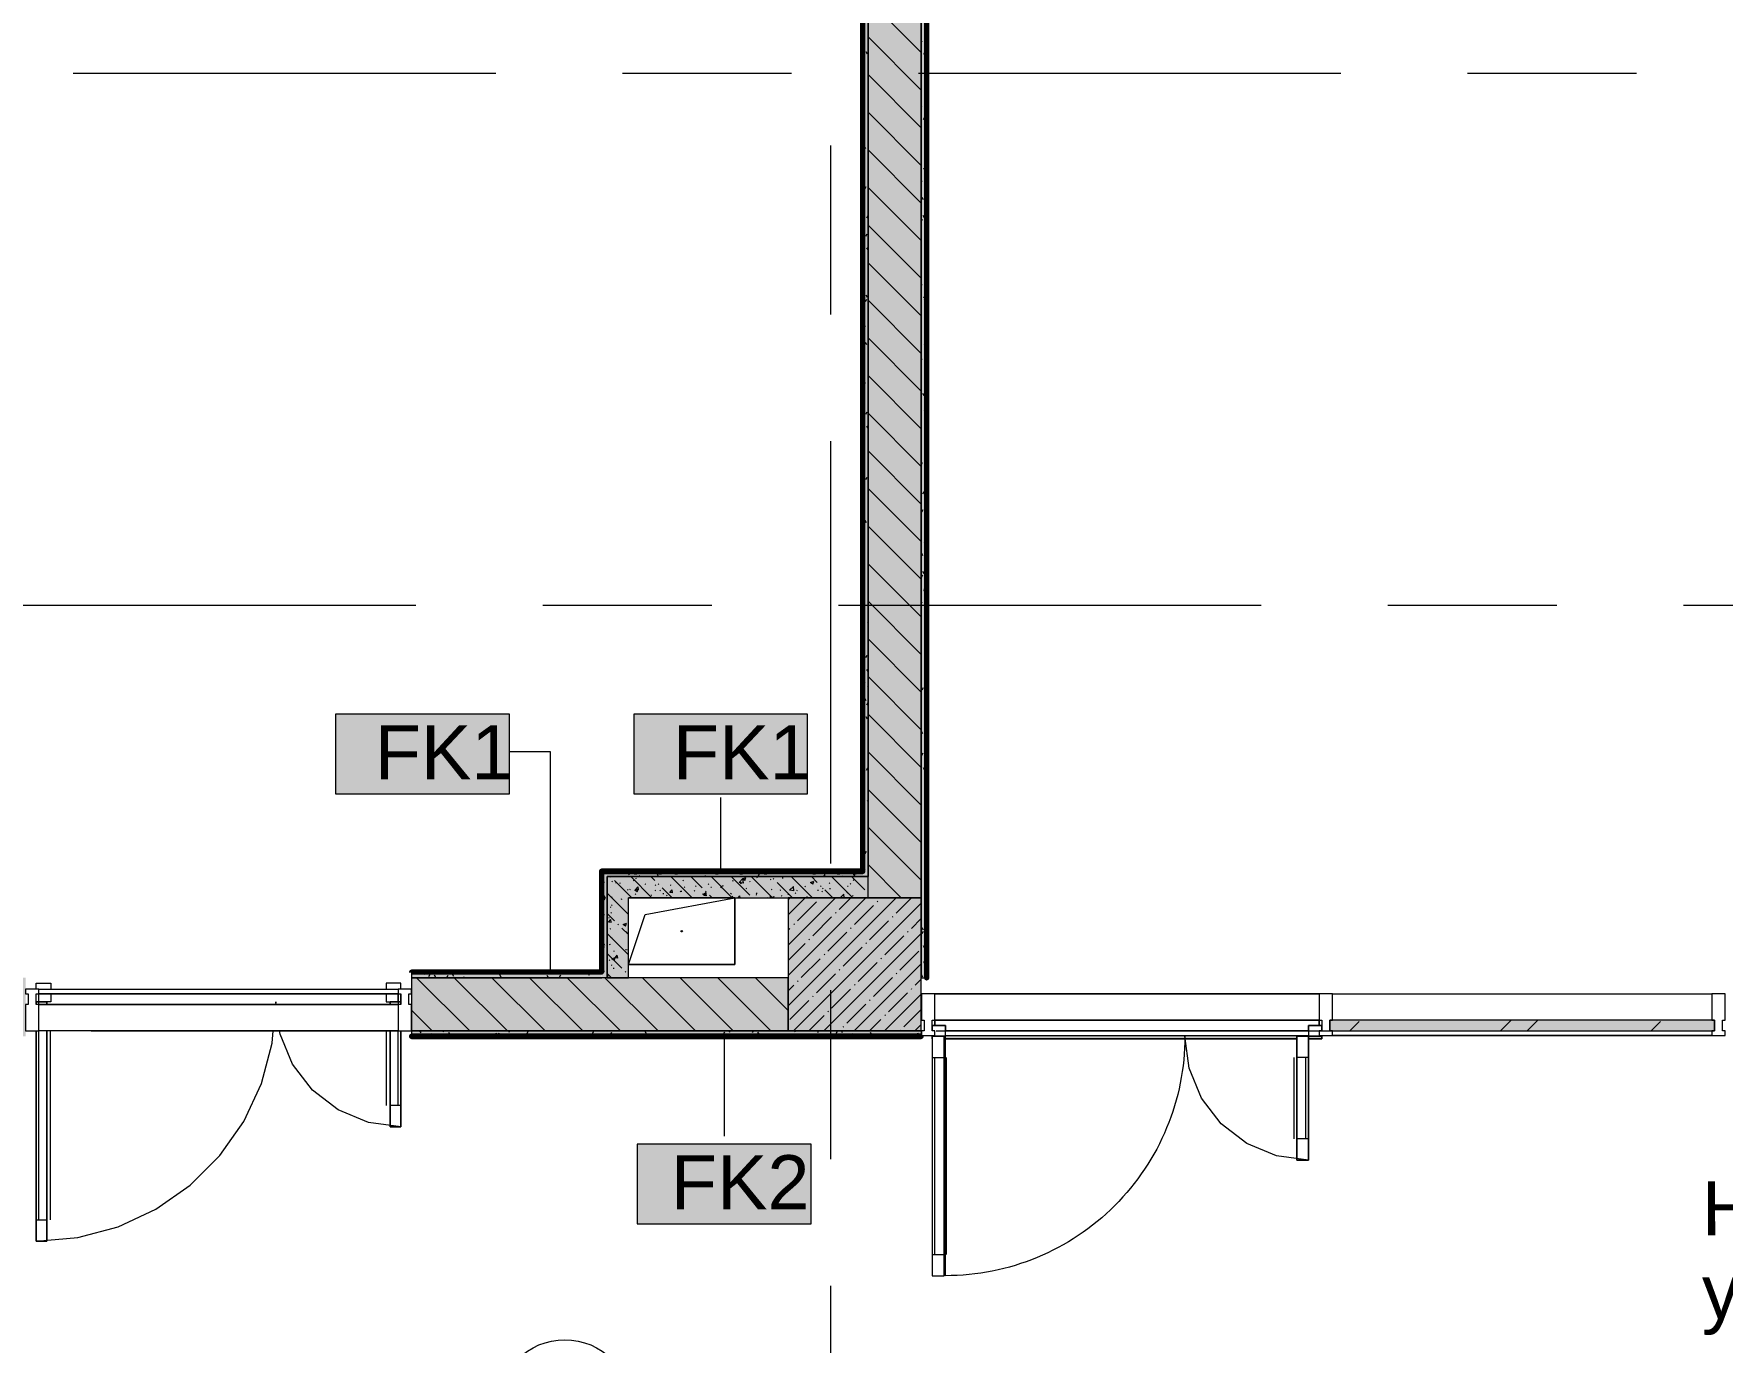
# Model space of a CAD drawing. Header units: millimetres. Extents: x -3817 to 677485, y -22715 to 103890.
# Drawn here: x 434994 to 441338, y 14149 to 19067 of the extents above; entities that cross this region are included whole.
import ezdxf

# ---------------------------------------------------------------- set-up
doc = ezdxf.new("R2010")
doc.units = ezdxf.units.MM
doc.layers.add('PDF _Геометрия', color=7, linetype='Continuous', true_color=0x1d1d1d)
doc.layers.add('PDF _Сплошная заливка', color=7, linetype='Continuous', true_color=0xffffff)
doc.layers.add('PDF _Текст', color=7, linetype='Continuous')
doc.styles.add('PDF GOST-Common', font='arial.ttf')

msp = doc.modelspace()

# ---------------------------------------------------------------- hatches: boundary and pattern name
at = {"layer": 'PDF _Сплошная заливка', "transparency": 33554559}
for points in [[(438128.6, 15819), (438328.6, 15819), (438328.6, 22819), (438128.6, 22819), (438128.6, 15899)], [(438108.6, 15899), (438128.6, 15899), (438128.6, 22248), (438108.6, 22248), (438108.6, 15919)], [(437128.6, 15519), (437148.6, 15519), (437148.6, 15919), (437128.6, 15919), (437128.6, 15539)], [(437714.3, 15819), (438128.6, 15819), (438128.6, 15899), (437228.6, 15899), (437228.6, 15819)], [(437828.6, 15319), (438328.6, 15319), (438328.6, 15819), (437828.6, 15819), (437828.6, 15519)], [(441309.1, 15319), (441309.1, 15359), (439864.1, 15359), (439864.1, 15319), (440300.2, 15319)]]:
    msp.add_hatch(color=256, dxfattribs=at).paths.add_polyline_path(points)
h = msp.add_hatch(color=256, dxfattribs=at)
h.paths.add_polyline_path([(437828.6, 15319), (437828.6, 15519), (436413.3, 15519), (436413.3, 15319), (437714.3, 15319)], flags=0)
h.paths.add_polyline_path([(433348.6, 15319), (434963.3, 15319), (434963.3, 15519), (433328.6, 15519), (433328.6, 15319)], flags=0)
h = msp.add_hatch(color=256, dxfattribs=at)
h.paths.add_polyline_path([(434963.3, 15299), (434963.3, 15319), (433388.6, 15319), (433388.6, 15299), (433835.5, 15299)], flags=0)
h.paths.add_polyline_path([(438329.1, 15299), (438329.1, 15319), (436413.3, 15319), (436413.3, 15299), (437714.3, 15299)], flags=0)
h.paths.add_polyline_path([(433154.7, 15299), (433154.7, 15319), (432828.1, 15319), (432828.1, 15299)], flags=0)
at = {"layer": 'PDF _Сплошная заливка', "true_color": 0x494949, "transparency": 33554559}
h = msp.add_hatch(color=251, dxfattribs=at)
h.paths.add_polyline_path([(439784.1, 15299), (439784.1, 15302), (438419.1, 15302), (438419.1, 15299), (438414.1, 15299), (438414.1, 15289), (439739.1, 15289), (439739.1, 15299)], flags=0)
h.paths.add_polyline_path([(439834.1, 15289), (439834.1, 15299), (439784.1, 15299), (439784.1, 15289), (439824.1, 15289)], flags=0)

# ---------------------------------------------------------------- linework, layer by layer
at = {"layer": 'PDF _Геометрия', "color": 9, "lineweight": 9, "true_color": 0xc0c0c0}
for points in [[(436413.3, 15539), (436413.3, 15519), (436413.3, 15319), (436413.3, 15299), (438329.1, 15299), (438329.1, 15319), (437828.6, 15319), (437828.6, 15519), (437148.6, 15519), (437148.6, 15899), (438108.6, 15899), (438128.6, 15899), (437228.6, 15899), (437148.6, 15899), (437148.6, 15519), (437228.6, 15519), (437228.6, 15819), (438128.6, 15819), (438328.6, 15819), (438328.6, 23069), (438454.1, 23069), (438454.1, 23049)], [(438128.6, 22819), (438128.6, 22248), (438128.6, 15899), (438128.6, 22228), (437618.6, 22228), (437618.6, 22248), (438128.6, 22248), (438128.6, 22323), (437503.6, 22323), (437503.6, 23065.5), (437428.6, 23065.5), (437428.6, 23069), (437628.6, 23069)], [(438108.6, 15920), (438108.6, 15919), (437148.6, 15919), (437128.6, 15919), (437128.6, 15539)]]:
    msp.add_lwpolyline(points, dxfattribs=at)
at = {"layer": 'PDF _Геометрия', "color": 231, "lineweight": 70, "true_color": 0xff80c0}
for points in [[(437408.6, 23049), (437229.1, 23049), (437229.1, 23048), (437407.6, 23048), (437407.6, 22227), (437408.6, 22227), (438107.6, 22227), (438107.6, 15920), (437127.6, 15920), (437127.6, 15919), (437127.6, 15540), (436413.3, 15540), (436413.3, 15539)], [(438349.6, 22742), (438348.6, 22742), (438348.6, 22692), (438348.6, 22679.5), (438348.6, 22667), (438348.6, 15519), (438349.6, 15519), (438349.6, 22667)], [(437128.6, 15539), (437128.6, 15919), (438108.6, 15919), (438108.6, 15920)]]:
    msp.add_lwpolyline(points, dxfattribs=at)
at = {"layer": 'PDF _Геометрия', "color": 9, "lineweight": 9, "true_color": 0xc0c0c0}
msp.add_lwpolyline([(438328.6, 22817), (438328.6, 15519), (438348.6, 15519), (438348.6, 22817)], close=True, dxfattribs=at)
at = {"layer": 'PDF _Геометрия', "color": 231, "lineweight": 9, "true_color": 0xff80c0}
for points in [[(438108.6, 15920), (438108.6, 22227), (438108.6, 22228)], [(436413.3, 15539), (437127.6, 15539), (437128.6, 15539)]]:
    msp.add_lwpolyline(points, dxfattribs=at)
at = {"layer": 'PDF _Геометрия', "color": 7, "lineweight": 9}
for points in [[(438108.6, 22227), (438108.6, 15920)], [(436935.6, 15550.2), (436935.6, 16368.2), (436781.4, 16368.2)], [(437575.1, 15919.5), (437575.1, 16196.2)], [(438128.6, 15819), (438128.6, 15899)], [(437228.6, 15569), (437291.1, 15756.5), (437628.6, 15819)], [(437127.6, 15539), (436413.3, 15539)], [(437148.6, 15519), (437128.6, 15519), (436413.3, 15519), (437128.6, 15519)], [(435013.3, 15429), (435013.3, 15459), (435013.3, 15476), (436363.3, 15476)], [(435013.3, 15476), (436363.3, 15476), (436363.3, 15459)], [(436363.3, 15429), (436363.3, 15459), (436363.3, 15419), (436363.3, 15319), (435013.3, 15319), (435013.3, 15419), (435013.3, 15459)], [(435013.3, 15459), (436363.3, 15459), (435013.3, 15459)], [(439824.1, 15459), (438379.1, 15459), (439824.1, 15459), (439824.1, 15359), (439824.1, 15339), (439824.1, 15359), (438379.1, 15359), (439824.1, 15359)], [(438379.1, 15359), (438379.1, 15339), (438379.1, 15359), (438379.1, 15459)], [(439874.1, 15459), (441299.1, 15459)], [(439939.3, 15319), (439974.3, 15354)], [(440505, 15319), (440545, 15359)], [(440605, 15319), (440645, 15359)], [(441070.6, 15319), (441105.7, 15354)], [(436333.3, 15319), (435043.3, 15319)], [(437588.1, 15299), (437588.1, 14924)], [(438369.1, 15289), (438369.1, 15302), (438369.1, 15289)], [(439784.1, 15319), (438419.1, 15319), (439784.1, 15319)], [(438419.1, 15302), (439784.1, 15302)], [(439784.1, 15289), (439834.1, 15289), (439784.1, 15289)], [(439834.1, 15289), (439834.1, 15302), (439834.1, 15289)], [(439874.1, 15302), (441299.1, 15302)]]:
    msp.add_lwpolyline(points, dxfattribs=at)
at = {"layer": 'PDF _Геометрия', "lineweight": 9}
for points in [[(438328.6, 18996.8), (438128.6, 19196.8)], [(438328.6, 18855.3), (438128.6, 19055.3)], [(438328.6, 18713.9), (438128.6, 18913.9)], [(438328.6, 18572.5), (438128.6, 18772.5)], [(438328.6, 18431.1), (438128.6, 18631.1)], [(438328.6, 18289.6), (438128.6, 18489.6)], [(438328.6, 18148.2), (438128.6, 18348.2)], [(438328.6, 18006.8), (438128.6, 18206.8)], [(438328.6, 17865.4), (438128.6, 18065.4)], [(438328.6, 17724), (438128.6, 17924)], [(438328.6, 17582.5), (438128.6, 17782.5)], [(438328.6, 17441.1), (438128.6, 17641.1)], [(438328.6, 17299.7), (438128.6, 17499.7)], [(438328.6, 17158.3), (438128.6, 17358.3)], [(438328.6, 17016.9), (438128.6, 17216.9)], [(438328.6, 16875.4), (438128.6, 17075.4)], [(438328.6, 16734), (438128.6, 16934)], [(438328.6, 16592.6), (438128.6, 16792.6)], [(438328.6, 16451.2), (438128.6, 16651.2)], [(438328.6, 16309.7), (438128.6, 16509.7)], [(438328.6, 16168.3), (438128.6, 16368.3)], [(438328.6, 16026.9), (438128.6, 16226.9)], [(438328.6, 15885.5), (438128.6, 16085.5)], [(438253.7, 15819), (438128.6, 15944.1)], [(437828.6, 15755.2), (437892.4, 15819)], [(437828.6, 15641.2), (438006.5, 15819)], [(437828.6, 15527.1), (438120.5, 15819)], [(437828.6, 15413.1), (438234.6, 15819)], [(437828.6, 15812.3), (437835.4, 15819)], [(437848.6, 15319), (438328.6, 15799)], [(437863.6, 15733.2), (437934.9, 15804.5)], [(437949.2, 15818.8), (437949.4, 15819)], [(438020.5, 15776), (438063.5, 15819)], [(438163, 15804.5), (438165.4, 15806.9)], [(438177.3, 15818.8), (438177.5, 15819)], [(438234.3, 15761.7), (438291.6, 15819)], [(437920.7, 15676.2), (437991.9, 15747.5)], [(438006.2, 15761.7), (438008.6, 15764.1)], [(438077.5, 15719), (438148.8, 15790.2)], [(438134.5, 15661.9), (438205.8, 15733.2)], [(438220, 15747.5), (438222.4, 15749.8)], [(438291.3, 15704.7), (438328.6, 15742)], [(437828.6, 15698.2), (437835.1, 15704.7)], [(437849.4, 15719), (437851.8, 15721.3)], [(437962.6, 15319), (438328.6, 15685)], [(437977.7, 15619.2), (438049, 15690.5)], [(438063.2, 15704.7), (438065.6, 15707.1)], [(438191.5, 15604.9), (438262.8, 15676.2)], [(438277.1, 15690.5), (438279.4, 15692.8)], [(437828.6, 15584.2), (437892.2, 15647.7)], [(437906.4, 15661.9), (437908.8, 15664.3)], [(437963.4, 15604.9), (437965.8, 15607.3)], [(438034.7, 15562.1), (438106, 15633.4)], [(438120.3, 15647.7), (438122.6, 15650.1)], [(438248.6, 15547.9), (438319.8, 15619.2)], [(437877.9, 15519.4), (437949.2, 15590.7)], [(438020.5, 15547.9), (438022.8, 15550.3)], [(438076.7, 15319), (438328.6, 15570.9)], [(438091.7, 15505.1), (438163, 15576.4)], [(438177.3, 15590.7), (438179.7, 15593)], [(436632.4, 15319), (436432.4, 15519)], [(436773.8, 15319), (436573.8, 15519)], [(436915.2, 15319), (436715.2, 15519)], [(437056.6, 15319), (436856.6, 15519)], [(437198.1, 15319), (436998.1, 15519)], [(437339.5, 15319), (437139.5, 15519)], [(437480.9, 15319), (437280.9, 15519)], [(437622.3, 15319), (437422.3, 15519)], [(437763.7, 15319), (437563.7, 15519)], [(437828.6, 15395.5), (437705.2, 15519)], [(437828.6, 15470.1), (437849.4, 15490.9)], [(437863.6, 15505.1), (437866, 15507.5)], [(437934.9, 15462.4), (438006.2, 15533.6)], [(438077.5, 15490.9), (438079.9, 15493.2)], [(438148.8, 15448.1), (438220, 15519.4)], [(438234.3, 15533.6), (438236.7, 15536)], [(438305.6, 15490.9), (438328.6, 15513.9)], [(437835.1, 15362.6), (437906.4, 15433.8)], [(437920.7, 15448.1), (437923, 15450.5)], [(437991.9, 15405.3), (438063.2, 15476.6)], [(438049, 15348.3), (438120.3, 15419.6)], [(438134.5, 15433.8), (438136.9, 15436.2)], [(438190.7, 15319), (438328.6, 15456.9)], [(438205.8, 15391.1), (438277.1, 15462.4)], [(438291.3, 15476.6), (438293.7, 15479)], [(436491, 15319), (436413.3, 15396.6)], [(437905.6, 15319), (437963.4, 15376.8)], [(437977.7, 15391.1), (437980.1, 15393.4)], [(438133.7, 15319), (438177.3, 15362.6)], [(438191.5, 15376.8), (438193.9, 15379.2)], [(438262.8, 15334), (438328.6, 15399.9)], [(438019.7, 15319), (438020.5, 15319.8)], [(438034.7, 15334), (438037.1, 15336.4)], [(438248.6, 15319.8), (438250.9, 15322.2)], [(438304.8, 15319), (438328.6, 15342.8)]]:
    msp.add_lwpolyline(points, dxfattribs=at)
at = {"layer": 'PDF _Геометрия', "color": 253, "lineweight": 9, "true_color": 0x9b9b9b}
for points in [[(438331.2, 19039.3), (438328.6, 19034.8)], [(438108.6, 19018.3), (438114, 19018.3)], [(438126.3, 18990.5), (438121.3, 18999.2)], [(438342.4, 18997.6), (438337.3, 18988.9)], [(438347.8, 18957.3), (438348.6, 18957.3)], [(438108.6, 18896.4), (438114, 18896.4)], [(438347.8, 18865.9), (438348.6, 18865.9)], [(438108.6, 18804.9), (438114, 18804.9)], [(438110.8, 18779.4), (438108.6, 18775.7)], [(438330.1, 18793.5), (438328.6, 18791)], [(438112.2, 18771.2), (438108.6, 18777.3)], [(438341.3, 18751.9), (438336.2, 18743.2)], [(438346.8, 18730.6), (438341.7, 18739.3)], [(438347.8, 18744), (438348.6, 18744)], [(438108.6, 18683), (438114, 18683)], [(438128.6, 18688.4), (438128.1, 18687.4)], [(438348.6, 18666.4), (438345.8, 18671.3)], [(438348.6, 18703.7), (438347.4, 18701.6)], [(438120.3, 18635.1), (438115.3, 18643.8)], [(438347.8, 18622), (438348.6, 18622)], [(438108.6, 18561.1), (438114, 18561.1)], [(438109.7, 18533.7), (438108.6, 18531.8)], [(438343.8, 18552.9), (438338.7, 18561.6)], [(438347.8, 18530.6), (438348.6, 18530.6)], [(438108.6, 18469.6), (438114, 18469.6)], [(438120.8, 18492), (438115.8, 18483.3)], [(438332.6, 18511.3), (438328.6, 18518.1)], [(438336.7, 18443.2), (438331.7, 18451.9)], [(438347.8, 18408.7), (438348.6, 18408.7)], [(438108.6, 18347.7), (438114, 18347.7)], [(438127.9, 18382.3), (438122.9, 18373.6)], [(438332, 18370.1), (438328.6, 18364.3)], [(438329.6, 18333.6), (438328.6, 18335.3)], [(438340.8, 18375.2), (438335.7, 18383.9)], [(438123.8, 18314.3), (438118.8, 18305.6)], [(438347.8, 18286.8), (438348.6, 18286.8)], [(438108.6, 18225.8), (438114, 18225.8)], [(438128.6, 18255), (438124.6, 18262)], [(438347.8, 18195.3), (438348.6, 18195.3)], [(438108.6, 18134.4), (438114, 18134.4)], [(438126.6, 18075.6), (438121.6, 18084.3)], [(438330.9, 18124.4), (438328.6, 18120.4)], [(438342.1, 18082.7), (438337, 18074)], [(438115.5, 18033.9), (438110.4, 18042.7)], [(438122.7, 18068.6), (438117.7, 18059.9)], [(438346, 18061.4), (438340.9, 18070.1)], [(438347.8, 18073.4), (438348.6, 18073.4)], [(438108.6, 18012.4), (438114, 18012.4)], [(438119.5, 17965.9), (438114.5, 17974.6)], [(438348.6, 17972.2), (438344.1, 17964.3)], [(438108.6, 17890.5), (438114, 17890.5)], [(438123.6, 17897.9), (438118.6, 17906.6)], [(438345.1, 17905), (438340, 17896.3)], [(438347.8, 17951.5), (438348.6, 17951.5)], [(438110.5, 17864.5), (438108.6, 17861.3)], [(438112.5, 17856.2), (438108.6, 17862.9)], [(438331.8, 17842.1), (438328.6, 17847.6)], [(438347.8, 17860), (438348.6, 17860)], [(438108.6, 17799.1), (438114, 17799.1)], [(438117.6, 17754.8), (438112.5, 17746.1)], [(438340, 17706), (438334.9, 17714.7)], [(438347.8, 17738.1), (438348.6, 17738.1)], [(438113.5, 17686.8), (438108.6, 17678.4)], [(438109.5, 17678.5), (438108.6, 17680)], [(438108.6, 17677.2), (438114, 17677.2)], [(438124.6, 17645.1), (438119.6, 17636.4)], [(438344, 17659.3), (438338.9, 17650.6)], [(438128.6, 17584.4), (438123.8, 17592.8)], [(438347.8, 17616.2), (438348.6, 17616.2)], [(438108.6, 17555.2), (438114, 17555.2)], [(438347.8, 17524.8), (438348.6, 17524.8)], [(438108.6, 17463.8), (438114, 17463.8)], [(438331.7, 17455.2), (438328.6, 17449.9)], [(438112.4, 17441), (438108.6, 17434.6)], [(438123.5, 17399.4), (438118.5, 17390.7)], [(438347.8, 17402.8), (438348.6, 17402.8)], [(438108.6, 17341.9), (438114, 17341.9)], [(438114.7, 17364.8), (438109.6, 17373.5)], [(438338.8, 17345.5), (438333.8, 17336.8)], [(438348.6, 17325.3), (438344.2, 17332.9)], [(438334.7, 17277.5), (438329.7, 17268.8)], [(438347.8, 17280.9), (438348.6, 17280.9)], [(438348.6, 17264.3), (438348.3, 17264.9)], [(438108.6, 17220), (438114, 17220)], [(438122.8, 17228.7), (438117.8, 17237.4)], [(438345.9, 17235.9), (438340.8, 17227.1)], [(438346.2, 17146.5), (438341.2, 17155.2)], [(438347.8, 17189.5), (438348.6, 17189.5)], [(438108.6, 17128.5), (438114, 17128.5)], [(438335.1, 17104.9), (438330.1, 17113.6)], [(438347.8, 17067.6), (438348.6, 17067.6)], [(438108.7, 17009.4), (438108.6, 17009.4)], [(438108.6, 17006.6), (438114, 17006.6)], [(438114.3, 17017.6), (438109.2, 17008.9)], [(438333.6, 17031.8), (438328.6, 17023.1)], [(438339.2, 17036.9), (438334.1, 17045.6)], [(438343.3, 16968.8), (438338.2, 16977.5)], [(438344.8, 16990.1), (438339.7, 16981.4)], [(438347.8, 16945.6), (438348.6, 16945.6)], [(438108.6, 16884.7), (438114, 16884.7)], [(438332.1, 16927.2), (438328.6, 16933.2)], [(438128.6, 16852.9), (438127.1, 16855.6)], [(438347.8, 16854.2), (438348.6, 16854.2)], [(438108.6, 16793.2), (438114, 16793.2)], [(438113.2, 16771.9), (438108.6, 16764)], [(438329.1, 16749.5), (438328.6, 16750.3)], [(438124.3, 16730.2), (438119.3, 16721.5)], [(438347.8, 16732.3), (438348.6, 16732.3)], [(438108.6, 16671.3), (438114, 16671.3)], [(438117.9, 16627.6), (438112.9, 16636.3)], [(438128.6, 16670), (438124.1, 16677.9)], [(438348.4, 16655.1), (438343.4, 16663.8)], [(438122, 16559.5), (438117, 16568.2)], [(438128.6, 16615.8), (438126.4, 16611.9)], [(438335.5, 16608.3), (438330.5, 16599.6)], [(438347.8, 16610.4), (438348.6, 16610.4)], [(438108.6, 16549.4), (438114, 16549.4)], [(438126.1, 16491.5), (438121.1, 16500.2)], [(438127.3, 16552.5), (438122.3, 16543.8)], [(438347.8, 16518.9), (438348.6, 16518.9)], [(438108.6, 16458), (438114, 16458)], [(438115, 16449.9), (438109.9, 16458.6)], [(438334.3, 16435.7), (438329.3, 16444.4)], [(438347.8, 16397), (438348.6, 16397)], [(438108.6, 16336), (438114, 16336)], [(438126.2, 16306.8), (438121.2, 16298.1)], [(438334.4, 16362.6), (438329.4, 16353.9)], [(438342.5, 16299.7), (438337.4, 16308.4)], [(438345.6, 16320.9), (438340.5, 16312.2)], [(438112, 16272.2), (438108.6, 16277.9)], [(438347.8, 16275.1), (438348.6, 16275.1)], [(438108.6, 16214.1), (438114, 16214.1)], [(438128.6, 16182.3), (438126.3, 16186.4)], [(438348.6, 16204.3), (438347.6, 16202.6)], [(438347.8, 16183.6), (438348.6, 16183.6)], [(438108.6, 16122.7), (438114, 16122.7)], [(438348.6, 16143.2), (438343.5, 16134.5)], [(438114, 16102.7), (438108.9, 16094)], [(438347.8, 16061.7), (438348.6, 16061.7)], [(438108.6, 16000.8), (438114, 16000.8)], [(438121.1, 15993), (438116, 15984.3)], [(438117, 15925), (438111.9, 15916.3)], [(438117.1, 15958.4), (438112.1, 15967.1)], [(438348.6, 15923.2), (438346.7, 15926.6)], [(438347.8, 15939.8), (438348.6, 15939.8)], [(437128.6, 15878.8), (437138.6, 15878.8)], [(437148.6, 15868.1), (437148.5, 15868.3)], [(437232.7, 15905.3), (437227.7, 15914)], [(437250.5, 15909.3), (437260.5, 15909.3)], [(437268.8, 15919), (437265.1, 15912.5)], [(437271.5, 15899), (437269.3, 15902.9)], [(437338.1, 15917.1), (437333.1, 15908.4)], [(437341.9, 15899), (437337.4, 15906.9)], [(437341.9, 15909.3), (437352, 15909.3)], [(437402.9, 15909.3), (437412.9, 15909.3)], [(437517.9, 15899), (437515.1, 15904)], [(437555.3, 15909.3), (437565.3, 15909.3)], [(437614.5, 15914.6), (437612, 15919)], [(437646.7, 15909.3), (437656.8, 15909.3)], [(437693.9, 15899), (437692.8, 15901)], [(437719.9, 15907.9), (437714.9, 15899.2)], [(437738.2, 15909.3), (437748.2, 15909.3)], [(437761.6, 15919), (437756.5, 15910.3)], [(437867.1, 15919), (437866.2, 15917.4)], [(437921, 15909.3), (437931.1, 15909.3)], [(437965.7, 15906.8), (437961.2, 15899)], [(438012.5, 15909.3), (438022.5, 15909.3)], [(438033.7, 15902.7), (438031.6, 15899)], [(438038, 15912.7), (438034.3, 15919)], [(438073.4, 15909.3), (438083.5, 15909.3)], [(438079.6, 15901.5), (438074.6, 15910.2)], [(438347.5, 15897.5), (438342.4, 15888.8)], [(437141.1, 15819.7), (437136.1, 15811)], [(437142.4, 15818), (437137.3, 15826.7)], [(438347.8, 15848.4), (438348.6, 15848.4)], [(437131.2, 15776.3), (437128.6, 15780.8)], [(437128.6, 15756.9), (437138.6, 15756.9)], [(437148.6, 15771.8), (437147.2, 15769.4)], [(438348.6, 15740.3), (438343.7, 15748.9)], [(437135.3, 15708.3), (437130.3, 15717)], [(438335.2, 15693.4), (438330.2, 15684.7)], [(438337.6, 15698.5), (438332.5, 15707.2)], [(438347.8, 15726.4), (438348.6, 15726.4)], [(437128.6, 15635), (437138.6, 15635)], [(437128.8, 15615.6), (437128.6, 15615.2)], [(437139.4, 15640.2), (437134.3, 15649)], [(438341.7, 15630.5), (438336.6, 15639.2)], [(437128.6, 15543.6), (437138.6, 15543.6)], [(438342.3, 15583.7), (438337.3, 15575)], [(438345.7, 15562.4), (438340.7, 15571.2)], [(438347.8, 15604.5), (438348.6, 15604.5)], [(436463.1, 15531.4), (436458.7, 15539)], [(436482, 15531.5), (436477, 15522.8)], [(436504.8, 15520.2), (436499.7, 15528.9)], [(436550, 15527.4), (436545.1, 15519)], [(436572.8, 15524.3), (436567.8, 15533)], [(436611.1, 15519), (436609.4, 15521.9)], [(436750.5, 15521.3), (436745.5, 15530)], [(436767.9, 15539), (436764.3, 15532.9)], [(436927.8, 15519), (436923.2, 15527)], [(436973.5, 15529.3), (436968.4, 15520.6)], [(437014.2, 15539), (437010.1, 15531.8)], [(437033.4, 15519), (437032.8, 15520)], [(437083.1, 15536.4), (437078.1, 15527.7)], [(438334.6, 15520.8), (438329.6, 15529.5)], [(436449, 15312), (436445, 15319)], [(436458, 15299.7), (436468.1, 15299.7)], [(436490.6, 15300.9), (436485.6, 15309.6)], [(436535.3, 15319), (436532.7, 15314.6)], [(436549.4, 15299.7), (436559.5, 15299.7)], [(436558.7, 15305), (436553.6, 15313.7)], [(436597.3, 15299), (436595.3, 15302.5)], [(436640.9, 15299.7), (436650.9, 15299.7)], [(436700.2, 15299.9), (436699.7, 15299)], [(436736.4, 15302), (436731.3, 15310.7)], [(436741.9, 15311.1), (436736.8, 15302.4)], [(436781.6, 15319), (436778.5, 15313.5)], [(436823.8, 15299.7), (436833.8, 15299.7)], [(436851.5, 15318.2), (436846.5, 15309.5)], [(436914.1, 15299), (436909, 15307.7)], [(436915.2, 15299.7), (436925.3, 15299.7)], [(436976.2, 15299.7), (436986.2, 15299.7)], [(437019.6, 15299), (437018.7, 15300.6)], [(437097.3, 15317.1), (437092.2, 15308.4)], [(437128.6, 15299.7), (437138.6, 15299.7)], [(437165.3, 15313), (437160.3, 15304.3)], [(437220, 15299.7), (437230.1, 15299.7)], [(437295.9, 15308.3), (437290.8, 15317)], [(437311.4, 15299.7), (437321.5, 15299.7)], [(437379.9, 15319), (437379.6, 15318.4)], [(437494.3, 15299.7), (437504.4, 15299.7)], [(437547.1, 15303.7), (437544.4, 15299)], [(437588.7, 15314.9), (437583.7, 15306.2)], [(437585.8, 15299.7), (437595.8, 15299.7)], [(437609.6, 15313.4), (437606.4, 15319)], [(437626.3, 15319), (437625.4, 15317.3)], [(437646.7, 15299.7), (437656.8, 15299.7)], [(437677.7, 15317.5), (437676.8, 15319)], [(437696.7, 15319), (437693.4, 15313.3)], [(437719.3, 15306.4), (437714.3, 15315.1)], [(437758.7, 15299), (437755.9, 15303.9)], [(437792.8, 15302.6), (437790.7, 15299)], [(437799.1, 15299.7), (437809.2, 15299.7)], [(437855.4, 15314.5), (437852.8, 15319)], [(437890.6, 15299.7), (437900.6, 15299.7)], [(437943.1, 15319), (437939.1, 15312.2)], [(437982, 15299.7), (437992.1, 15299.7)], [(438012.2, 15316.8), (438007.2, 15308.1)], [(438033.1, 15311.5), (438028.8, 15319)], [(438074.7, 15300.4), (438069.7, 15309.1)], [(438142.7, 15304.5), (438137.7, 15313.2)], [(438164.9, 15299.7), (438174.9, 15299.7)], [(438181.1, 15299), (438179.3, 15302)], [(438256.3, 15299.7), (438266.4, 15299.7)], [(438320.4, 15301.5), (438315.4, 15310.2)], [(438317.3, 15299.7), (438327.3, 15299.7)]]:
    msp.add_lwpolyline(points, dxfattribs=at)
at = {"layer": 'PDF _Геометрия', "color": 253, "lineweight": 9, "true_color": 0xaaaaaa}
for points in [[(435142.7, 18919), (436730.2, 18919)], [(437206.5, 18919), (437841.5, 18919)], [(438317.7, 18919), (439905.2, 18919)], [(440381.5, 18919), (441016.5, 18919)], [(437988.6, 18012.5), (437988.6, 18647.5)], [(437988.6, 15948.8), (437988.6, 17536.3)], [(434842.7, 16919), (436430.2, 16919)], [(436906.5, 16919), (437541.5, 16919)], [(438017.7, 16919), (439605.2, 16919)], [(440081.5, 16919), (440716.5, 16919)], [(441192.7, 16919), (442780.2, 16919)], [(435003.3, 15476), (435003.3, 15499), (435058.3, 15499), (435058.3, 15476)], [(436373.3, 15476), (436373.3, 15499), (436318.3, 15499), (436318.3, 15476)], [(435058.3, 15459), (435058.3, 15429), (435003.3, 15429), (435003.3, 15459)], [(435003.3, 15419), (435003.3, 15429)], [(435904.7, 15419), (435903.3, 15429), (435902.5, 15419)], [(436318.3, 15459), (436318.3, 15429), (436373.3, 15429), (436373.3, 15459)], [(436333.3, 15419), (436333.3, 15429), (436333.3, 15419)], [(436373.3, 15419), (436373.3, 15429)], [(437988.6, 14837.5), (437988.6, 15472.5)], [(435003.3, 15319), (435003.3, 14529), (435159.6, 14542.7), (435311.2, 14583.3), (435453.3, 14649.6), (435581.9, 14739.6), (435692.8, 14850.5), (435782.8, 14979), (435849.1, 15121.2), (435889.7, 15272.7), (435893.7, 15319)], [(435013.3, 14609), (435013.3, 15319)], [(435057.3, 14609), (435057.3, 15319)], [(435209.7, 15319), (436797.2, 15319)], [(436373.3, 15319), (436373.3, 14959), (436251.7, 14975), (436138.3, 15022), (436041, 15096.7), (435966.3, 15194), (435919.4, 15307.4), (435917.8, 15319)], [(436319.3, 15039), (436319.3, 15319)], [(436363.3, 15039), (436363.3, 15319)], [(437273.5, 15319), (437908.5, 15319)], [(438369.1, 15339), (438419.1, 15339), (438419.1, 15319)], [(438419.1, 15302), (438419.1, 15299), (438369.1, 15299), (438369.1, 15302)], [(438384.7, 15319), (439972.2, 15319)], [(439784.1, 15319), (439784.1, 15339), (439834.1, 15339)], [(439834.1, 15302), (439834.1, 15299), (439784.1, 15299), (439784.1, 15302)], [(440448.5, 15319), (441083.5, 15319)], [(438369.1, 15219), (438414.1, 15219)], [(438379.1, 14479), (438379.1, 15219)], [(438423.1, 14479), (438423.1, 15219)], [(439730.1, 14914), (439730.1, 15219)], [(439784.1, 15219), (439739.1, 15219)], [(439774.1, 14914), (439774.1, 15219)], [(436373.3, 15039), (436333.3, 15039)], [(439784.1, 14914), (439739.1, 14914)], [(435003.3, 14609), (435043.3, 14609)], [(438369.1, 14479), (438414.1, 14479)], [(437988.6, 12773.8), (437988.6, 14361.3)]]:
    msp.add_lwpolyline(points, dxfattribs=at)
at = {"layer": 'PDF _Геометрия', "color": 7, "lineweight": 9}
for points in [[(436781.4, 16510.1), (436128.3, 16510.1), (436128.3, 16210.1), (436781.4, 16210.1)], [(437901.6, 16510.1), (437248.5, 16510.1), (437248.5, 16210.1), (437901.6, 16210.1)], [(437628.6, 15819), (437228.6, 15819), (437628.6, 15819), (437628.6, 15569), (437228.6, 15569), (437628.6, 15569)], [(438328.6, 15319), (438328.6, 15819), (438128.6, 15819), (437828.6, 15819), (437828.6, 15519), (437828.6, 15319)], [(435013.3, 15419), (436363.3, 15419)], [(441299.1, 15359), (439874.1, 15359), (439874.1, 15459), (441299.1, 15459)], [(436413.3, 15319), (437828.6, 15319)], [(438414.1, 15289), (439739.1, 15289)], [(441299.1, 15302), (439874.1, 15302), (439874.1, 15319), (441299.1, 15319)], [(437914.7, 14893.8), (437261.6, 14893.8), (437261.6, 14593.8), (437914.7, 14593.8)]]:
    msp.add_lwpolyline(points, close=True, dxfattribs=at)
at = {"layer": 'PDF _Геометрия', "color": 252, "lineweight": 9, "true_color": 0x878787}
for points in [[(437163.6, 15897), (437161.5, 15899)], [(437166.4, 15880.2), (437169, 15882.2)], [(437241.5, 15819), (437228.6, 15831.9), (437176.1, 15884.4)], [(437180.6, 15876.1), (437184, 15876.6)], [(437195.1, 15876.3), (437197.9, 15874.5)], [(437316.9, 15819), (437236.9, 15899)], [(437248, 15885), (437251.3, 15885.4)], [(437266.7, 15849.4), (437256.1, 15850.3), (437264.7, 15860.5)], [(437256.2, 15891.6), (437258.8, 15893.6)], [(437266.7, 15849.3), (437264.7, 15860.4)], [(437290, 15872.3), (437292.8, 15870.5)], [(437327, 15884.4), (437312.4, 15899)], [(437329, 15868), (437331.5, 15865.7)], [(437342.1, 15869.3), (437339.6, 15871.8)], [(437384.9, 15868.3), (437387.8, 15866.5)], [(437467.8, 15819), (437387.8, 15899)], [(437432.7, 15885.8), (437435.1, 15883.5)], [(437437.6, 15858.2), (437440.3, 15860.3)], [(437505.5, 15856.7), (437463.3, 15899)], [(437479.8, 15864.3), (437482.7, 15862.5)], [(437527.5, 15869.6), (437530.1, 15871.6)], [(437618.6, 15819), (437538.6, 15899)], [(437574.8, 15860.3), (437577.6, 15858.5)], [(437579, 15864.5), (437581.4, 15862.3)], [(437582.2, 15865), (437585.5, 15865.5)], [(437684.1, 15829.1), (437614.1, 15899)], [(437619.8, 15882.9), (437622.5, 15885)], [(437660.2, 15875), (437644.3, 15877.5), (437658.2, 15891.9)], [(437649.5, 15873.9), (437652.8, 15874.3)], [(437666, 15885), (437657.2, 15890.9), (437669.6, 15895.7)], [(437660.2, 15874.9), (437658.2, 15891.8)], [(437666, 15884.9), (437669.7, 15895.6)], [(437682.7, 15882.3), (437685.1, 15880.1)], [(437769.5, 15819), (437689.5, 15899)], [(437711.1, 15895.5), (437713.7, 15897.5)], [(437761.8, 15888.7), (437765.1, 15889.1)], [(437774.6, 15889.4), (437772.1, 15891.9)], [(437845, 15819), (437787.2, 15876.8)], [(437787.6, 15899), (437788.8, 15897.9)], [(437806.3, 15894.5), (437809.6, 15895)], [(437849.9, 15845.6), (437834.1, 15848), (437848, 15862.5)], [(437920.4, 15819), (437840.4, 15899)], [(437849.9, 15845.5), (437848, 15862.4)], [(437891.1, 15861), (437893.7, 15863)], [(437921.6, 15870.7), (437912.7, 15876.7), (437925.2, 15881.5)], [(437938, 15876.8), (437915.9, 15899)], [(437921.6, 15870.7), (437925.2, 15881.4)], [(437953.1, 15861.7), (437950.6, 15864.3)], [(437982.4, 15873.5), (437985, 15875.5)], [(438071.2, 15819), (437991.2, 15899)], [(438051, 15862.8), (438054.3, 15863.2)], [(438061.6, 15873.5), (438064.1, 15871.2)], [(438116.5, 15849.2), (438066.7, 15899)], [(438072.2, 15884.9), (438074.8, 15886.9)], [(437228.6, 15756.4), (437148.6, 15836.4)], [(437164.2, 15821), (437166.9, 15823)], [(437201.2, 15814.9), (437204.5, 15815.3)], [(437225.3, 15850.2), (437227.8, 15847.9)], [(437232.6, 15852.5), (437235.4, 15850.7)], [(437261.1, 15841.9), (437252.3, 15847.8), (437264.7, 15852.6)], [(437254, 15832.4), (437256.7, 15834.4)], [(437261.1, 15841.8), (437264.7, 15852.5)], [(437313.5, 15829.7), (437316.8, 15830.1)], [(437327.5, 15848.5), (437330.3, 15846.7)], [(437346.4, 15845.7), (437349, 15847.7)], [(437392.4, 15819), (437354.7, 15856.7)], [(437358, 15835.5), (437361.3, 15835.9)], [(437371.6, 15828.9), (437374.1, 15826.7)], [(437394.3, 15838.2), (437383.6, 15839.1), (437392.2, 15849.4)], [(437394.3, 15838.1), (437392.2, 15849.3)], [(437422.4, 15844.4), (437425.2, 15842.6)], [(437425.3, 15844.4), (437428.7, 15844.8)], [(437475.3, 15846.7), (437477.8, 15844.5)], [(437516.6, 15827.6), (437507.8, 15833.6), (437520.3, 15838.4)], [(437521.8, 15827.1), (437511.2, 15828), (437519.7, 15838.2)], [(437516.7, 15827.5), (437520.3, 15838.3)], [(437517.3, 15840.4), (437520.2, 15838.6)], [(437520.6, 15841.6), (437518.1, 15844.1)], [(437521.8, 15827), (437519.7, 15838.1)], [(437543.3, 15819), (437533.2, 15829.1)], [(437537.6, 15859.2), (437541, 15859.6)], [(437612.2, 15836.4), (437615.1, 15834.6)], [(437617.6, 15823.7), (437620.3, 15825.8)], [(437640.5, 15819), (437647.3, 15827)], [(437648.7, 15819), (437647.3, 15827)], [(437669.7, 15856.3), (437672.5, 15854.5)], [(437707.2, 15832.4), (437710, 15830.6)], [(437708.9, 15836.3), (437711.6, 15838.3)], [(437750.6, 15820.1), (437751.8, 15819)], [(437759.5, 15824.4), (437762.8, 15824.8)], [(437763.9, 15819), (437763.3, 15819.4), (437775.8, 15824.1)], [(437764.6, 15852.3), (437767.4, 15850.5)], [(437774.1, 15819), (437775.8, 15824)], [(437798.7, 15847.7), (437801.4, 15849.7)], [(437802.1, 15828.4), (437804.9, 15826.6)], [(437826.9, 15833.3), (437830.2, 15833.7)], [(437854.3, 15837.9), (437856.7, 15835.6)], [(437859.5, 15848.3), (437862.3, 15846.5)], [(437897, 15824.4), (437899.8, 15822.6)], [(437939.1, 15848), (437942.5, 15848.5)], [(437954.4, 15844.3), (437957.2, 15842.5)], [(437957.9, 15855.7), (437960.4, 15853.4)], [(437995.9, 15819), (437965.7, 15849.2)], [(437983.7, 15853.9), (437987, 15854.3)], [(437991.9, 15820.4), (437994.1, 15819)], [(438024.2, 15819), (438037.7, 15833)], [(438039.3, 15819), (438037.7, 15833)], [(438049.3, 15840.3), (438052.2, 15838.5)], [(438070, 15825.7), (438072.7, 15827.7)], [(437176.1, 15733.5), (437148.6, 15761)], [(437163.9, 15726.8), (437153.2, 15727.7), (437161.8, 15737.9)], [(437154.4, 15744.7), (437157.8, 15745.2)], [(437159.7, 15786), (437162.6, 15784.2)], [(437163.9, 15726.7), (437161.8, 15737.8)], [(437162, 15761.8), (437164.7, 15763.8)], [(437164.2, 15793.3), (437166.7, 15791.1)], [(437228.6, 15605.5), (437148.6, 15685.5)], [(437159.9, 15702.6), (437162.5, 15704.7)], [(437162.6, 15671.2), (437165.4, 15669.4)], [(437191.2, 15718.4), (437188.7, 15720.9)], [(437228.6, 15681), (437203.8, 15705.9)], [(437217.9, 15712.9), (437209, 15718.9), (437221.5, 15723.7)], [(437217.9, 15712.9), (437221.5, 15723.6)], [(437220, 15691.1), (437222.8, 15689.3)], [(437220, 15689.4), (437223.3, 15689.8)], [(437203.8, 15555), (437148.6, 15610.1)], [(437157.7, 15643.4), (437160.4, 15645.5)], [(437173.2, 15619.3), (437176.5, 15619.7)], [(437217.7, 15625.1), (437221, 15625.6)], [(437224.8, 15625), (437227.2, 15622.8)], [(437155.6, 15584.2), (437158.2, 15586.3)], [(437163.7, 15568.2), (437166.2, 15565.9)], [(437174.6, 15584), (437165.8, 15590), (437178.2, 15594.8)], [(437170.9, 15555), (437174.2, 15555.4)], [(437174.6, 15583.9), (437178.2, 15594.7)], [(437188.5, 15593), (437177.9, 15594), (437186.5, 15604.2)], [(437184.6, 15600.7), (437187.5, 15598.9)], [(437188.5, 15593), (437186.5, 15604.1)], [(437164.3, 15519), (437148.6, 15534.7)], [(437153.4, 15525.1), (437156.1, 15527.1)], [(437218.9, 15539.9), (437216.4, 15542.4)]]:
    msp.add_lwpolyline(points, dxfattribs=at)
at = {"layer": 'PDF _Геометрия', "color": 7, "lineweight": 20}
for points in [[(435003.3, 15459), (435013.3, 15459), (435013.3, 15476), (434963.3, 15476), (434963.3, 15459), (434973.3, 15459), (434973.3, 15419), (434963.3, 15419), (434963.3, 15319), (435013.3, 15319), (435013.3, 15419), (435003.3, 15419)], [(436403.3, 15419), (436403.3, 15459), (436413.3, 15459), (436413.3, 15476), (436363.3, 15476), (436363.3, 15459), (436373.3, 15459), (436373.3, 15419), (436363.3, 15419), (436363.3, 15319), (436413.3, 15319), (436413.3, 15419)], [(438339.1, 15359), (438339.1, 15319), (438329.1, 15319), (438329.1, 15302), (438379.1, 15302), (438379.1, 15319), (438369.1, 15319), (438369.1, 15359), (438379.1, 15359), (438379.1, 15459), (438329.1, 15459), (438329.1, 15359)], [(439834.1, 15359), (439834.1, 15319), (439824.1, 15319), (439824.1, 15302), (439874.1, 15302), (439874.1, 15319), (439864.1, 15319), (439864.1, 15359), (439874.1, 15359), (439874.1, 15459), (439824.1, 15459), (439824.1, 15359)], [(441309.1, 15359), (441309.1, 15319), (441299.1, 15319), (441299.1, 15302), (441349.1, 15302), (441349.1, 15319), (441339.1, 15319), (441339.1, 15359), (441349.1, 15359), (441349.1, 15459), (441299.1, 15459), (441299.1, 15359)], [(441309.1, 15359), (439864.1, 15359), (439864.1, 15319), (441309.1, 15319)]]:
    msp.add_lwpolyline(points, close=True, dxfattribs=at)
at = {"layer": 'PDF _Геометрия', "color": 253, "lineweight": 9, "true_color": 0xaaaaaa}
for points in [[(435043.3, 15429), (435003.3, 15429), (435003.3, 15419), (435003.3, 15429), (435043.3, 15429), (435043.3, 15419)], [(436333.3, 15429), (436373.3, 15429), (436373.3, 15419), (436373.3, 15429)], [(435043.3, 15319), (435043.3, 14529), (435003.3, 14529), (435003.3, 15319), (435003.3, 14529), (435043.3, 14529)], [(436373.3, 15319), (436373.3, 14959), (436333.3, 14959), (436333.3, 15319), (436333.3, 14959), (436373.3, 14959)], [(438369.1, 15339), (438419.1, 15339), (438419.1, 15319), (438419.1, 15339)], [(438419.1, 15299), (438419.1, 15302), (438419.1, 15299), (438369.1, 15299), (438369.1, 15302), (438369.1, 15299)], [(438414.1, 15299), (438369.1, 15299), (438369.1, 14399), (438414.1, 14399), (438414.1, 15299), (438369.1, 15299), (438369.1, 14399), (438414.1, 14399)], [(439739.1, 15299), (439784.1, 15299), (439784.1, 14834), (439739.1, 14834), (439739.1, 15299), (439739.1, 14834), (439784.1, 14834), (439784.1, 15299)], [(439784.1, 15319), (439784.1, 15339), (439834.1, 15339), (439784.1, 15339)], [(439784.1, 15299), (439784.1, 15302), (439784.1, 15299), (439834.1, 15299), (439834.1, 15302), (439834.1, 15299)]]:
    msp.add_lwpolyline(points, close=True, dxfattribs=at)
at = {"layer": 'PDF _Геометрия', "color": 96, "lineweight": 70, "true_color": 0x008000}
msp.add_lwpolyline([(438328.6, 15299.5), (436413.3, 15299.5), (436413.3, 15298.5), (438328.6, 15298.5)], close=True, dxfattribs=at)
at = {"layer": 'PDF _Геометрия', "color": 253, "lineweight": 13, "true_color": 0xaaaaaa}
for points in [[(438369.1, 15302), (438369.1, 15299), (438419.1, 15299), (438419.1, 15339), (438369.1, 15339), (438369.1, 15319)], [(439834.1, 15319), (439834.1, 15339), (439784.1, 15339), (439784.1, 15299), (439834.1, 15299), (439834.1, 15302)]]:
    msp.add_lwpolyline(points, dxfattribs=at)
at = {"layer": 'PDF _Геометрия', "color": 253, "lineweight": 9, "true_color": 0xaaaaaa}
msp.add_lwpolyline([(439784.1, 15299), (439784.1, 14834), (439663.8, 14849.8), (439551.6, 14896.3), (439455.3, 14970.2), (439381.4, 15066.5), (439335, 15178.7), (439319.1, 15299, -0.414214), (438419.1, 14399), (438419.1, 15299)], format="xyb", dxfattribs=at)
at = {"layer": 'PDF _Геометрия', "color": 7, "lineweight": 9}
for centre, radius in [((437428.6, 15694), 2.5), ((436989.5, 13908.6), 250), ((436989.5, 13908.6), 250)]:
    msp.add_circle(centre, radius, dxfattribs=at)
at = {"layer": 'PDF _Сплошная заливка', "lineweight": 35, "transparency": 33554559}
for points in [[(438348.6, 15519), (438348.6, 22817), (438328.6, 15519), (438328.6, 22817)], [(437148.6, 15899), (438108.6, 15899), (437148.6, 15919), (438108.6, 15919)], [(437228.6, 15519), (437228.6, 15899), (437148.6, 15519), (437148.6, 15899)], [(437128.6, 15519), (437127.6, 15539), (436413.3, 15519), (436413.3, 15539)]]:
    msp.add_solid(points, dxfattribs=at)
at = {"layer": 'PDF _Сплошная заливка', "lineweight": 9, "transparency": 33554559}
for points in [[(436781.4, 16510.1), (436128.3, 16510.1), (436781.4, 16210.1), (436128.3, 16210.1)], [(437901.6, 16510.1), (437248.5, 16510.1), (437901.6, 16210.1), (437248.5, 16210.1)], [(437914.7, 14893.8), (437261.6, 14893.8), (437914.7, 14593.8), (437261.6, 14593.8)]]:
    msp.add_solid(points, dxfattribs=at)
at = {"layer": 'PDF _Сплошная заливка', "color": 254, "lineweight": 35, "true_color": 0xffb9dc, "transparency": 33554559}
msp.add_solid([(438107.6, 15920), (438108.6, 15920), (438107.6, 16398.4)], dxfattribs=at)

# ---------------------------------------------------------------- texts
at = {"layer": 'PDF _Текст', "char_height": 203.2, "attachment_point": 4, "style": 'PDF GOST-Common'}
for s, insert in [('FK1', (436275.4, 16366.7)), ('FK1', (437395.6, 16366.7)), ('FK2', (437388, 14750.4)), ('ур.ч.п. 2эт.', (441261.6, 14308.1))]:
    msp.add_mtext(s, dxfattribs=dict(at, insert=insert))
at = {"layer": 'PDF _Текст', "insert": (441261.6, 14650.5), "char_height": 203.2, "attachment_point": 4, "rotation": 0.11386, "style": 'PDF GOST-Common'}
msp.add_mtext('Нниза=2500 от', dxfattribs=at)

doc.saveas('drawing.dxf')
